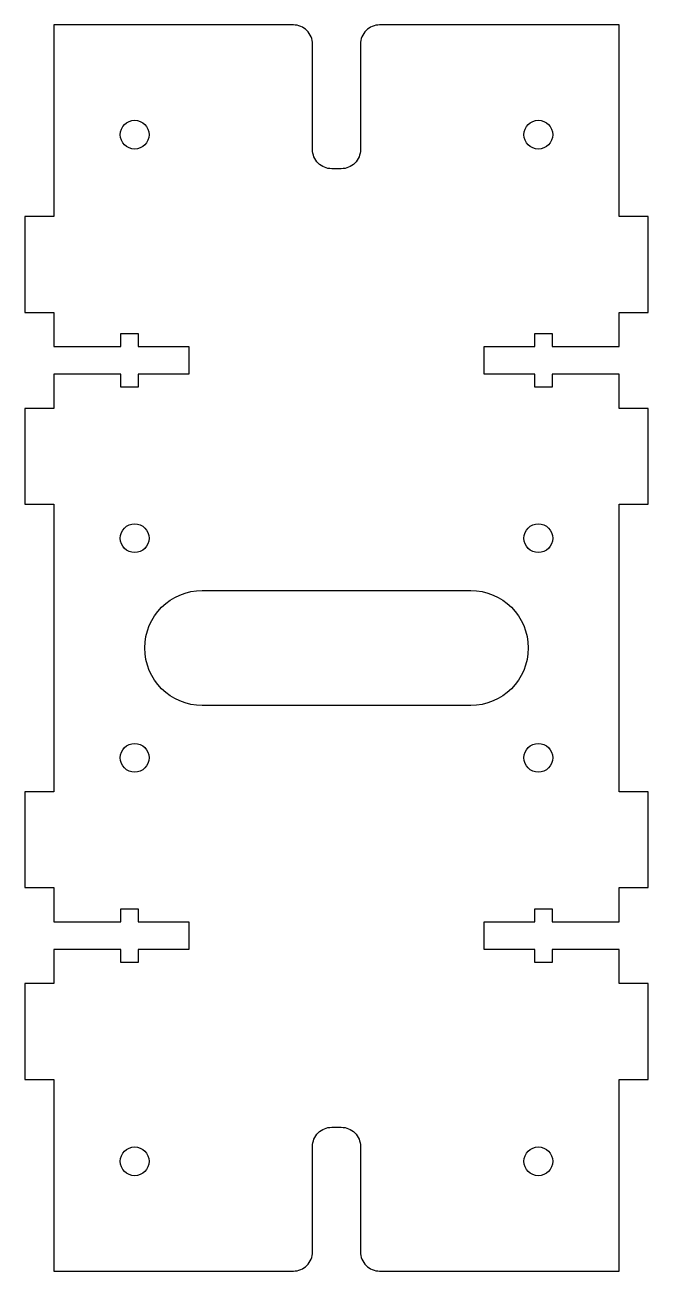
# Model space of a CAD drawing. Header units: millimetres. Extents: x -33 to 33, y -65 to 65.
import ezdxf

# ---------------------------------------------------------------- set-up
doc = ezdxf.new("R2010")
doc.units = ezdxf.units.MM

msp = doc.modelspace()

# ---------------------------------------------------------------- linework, layer by layer
for points in [[(-4.5, -65, 0.414214), (-2.5, -63), (-2.5, -52, -0.414214), (-0.5, -50), (0.5, -50, -0.414214), (2.5, -52), (2.5, -63, 0.414214), (4.5, -65), (29.5, -65), (29.5, -45), (32.5, -45), (32.5, -35), (29.5, -35), (29.5, -31.45), (22.5, -31.45), (22.5, -32.8), (20.7, -32.8), (20.7, -31.45), (15.4, -31.45), (15.4, -28.55), (20.7, -28.55), (20.7, -27.2), (22.5, -27.2), (22.5, -28.55), (29.5, -28.55), (29.5, -25), (32.5, -25), (32.5, -15), (29.5, -15), (29.5, 15), (32.5, 15), (32.5, 25), (29.5, 25), (29.5, 28.55), (22.5, 28.55), (22.5, 27.2), (20.7, 27.2), (20.7, 28.55), (15.4, 28.55), (15.4, 31.45), (20.7, 31.45), (20.7, 32.8), (22.5, 32.8), (22.5, 31.45), (29.5, 31.45), (29.5, 35), (32.5, 35), (32.5, 45), (29.5, 45), (29.5, 65), (4.5, 65, 0.414214), (2.5, 63), (2.5, 52, -0.414214), (0.5, 50), (-0.5, 50, -0.414214), (-2.5, 52), (-2.5, 63, 0.414214), (-4.5, 65), (-29.5, 65), (-29.5, 45), (-32.5, 45), (-32.5, 35), (-29.5, 35), (-29.5, 31.45), (-22.5, 31.45), (-22.5, 32.8), (-20.7, 32.8), (-20.7, 31.45), (-15.4, 31.45), (-15.4, 28.55), (-20.7, 28.55), (-20.7, 27.2), (-22.5, 27.2), (-22.5, 28.55), (-29.5, 28.55), (-29.5, 25), (-32.5, 25), (-32.5, 15), (-29.5, 15), (-29.5, -15), (-32.5, -15), (-32.5, -25), (-29.5, -25), (-29.5, -28.55), (-22.5, -28.55), (-22.5, -27.2), (-20.7, -27.2), (-20.7, -28.55), (-15.4, -28.55), (-15.4, -31.45), (-20.7, -31.45), (-20.7, -32.8), (-22.5, -32.8), (-22.5, -31.45), (-29.5, -31.45), (-29.5, -35), (-32.5, -35), (-32.5, -45), (-29.5, -45), (-29.5, -65)], [(-14, 6), (14, 6, -1), (14, -6), (-14, -6, -1)]]:
    msp.add_lwpolyline(points, format="xyb", close=True)
for centre in [(-21.05, 53.55), (21.05, 53.55), (-21.05, 11.45), (21.05, 11.45), (-21.05, -11.45), (21.05, -11.45), (-21.05, -53.55), (21.05, -53.55)]:
    msp.add_circle(centre, 1.5)

doc.saveas('drawing.dxf')
